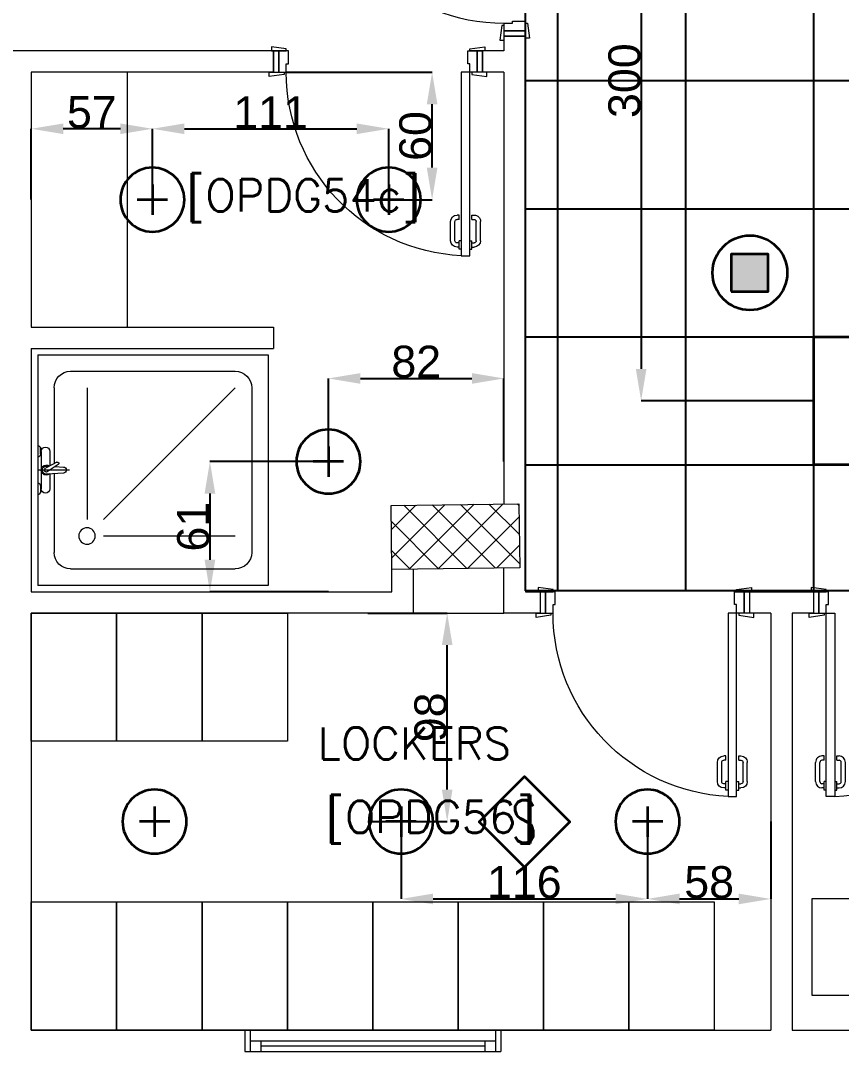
# Model space of a CAD drawing. Header units: inches. Extents: x -12418 to 57169, y -29325 to 19878.
# Drawn here: x 17883 to 21729, y -947 to 3881 of the extents above; entities that cross this region are included whole.
import ezdxf
from ezdxf.enums import TextEntityAlignment as Align

# ---------------------------------------------------------------- set-up
doc = ezdxf.new("R2010")
doc.units = ezdxf.units.IN
doc.header["$LTSCALE"] = 25
doc.header["$MEASUREMENT"] = 0
doc.header["$PDMODE"] = 3
doc.layers.get('0').update_dxf_attribs({"color": 8})
doc.layers.get('Defpoints').update_dxf_attribs({"color": 8})
for name, color, linetype, lineweight in [('00-Ground Floor$0$72_EGR_BASE_TEXT', 252, 'Continuous', 5), ('00-Ground Floor$0$Aluminum', 251, 'Continuous', 5), ('00-Ground Floor$0$C-HYDR-CTCH', 251, 'Continuous', 5), ('00-Ground Floor$0$Hatch', 254, 'Continuous', 5), ('00-Ground Floor$0$LOADING', 253, 'Continuous', 5), ('00-Ground Floor$0$SANIT', 250, 'Continuous', 5), ('00-Ground Floor$0$Walls', 251, 'Continuous', 5), ('00-Ground Floor$0$Wooden Joinery', 251, 'Continuous', 5), ('E-DIM', 6, 'Continuous', 18), ('E-LITE-CIRC-NUMB', 6, 'Continuous', 25), ('E-LITE-CLNG', 150, 'Continuous', 35), ('E-LITE-CLNG @ 100', 150, 'Continuous', 35), ('E-LITE-CTRL', 6, 'Continuous', 25), ('F-ALRM-CLNG @ 100', 33, 'Continuous', 35), ('T-INTC-CLNG @ 100', 33, 'Continuous', 35), ('T-INTC-DEVC-NUMB', 2, 'Continuous', 25)]:
    doc.layers.add(name, color=color, linetype=linetype, lineweight=lineweight)
doc.layers.add('00-Ground Floor$0$False Ceiling', color=251, linetype='Continuous')
doc.layers.add('00-Ground Floor$0$Meubles', color=7, linetype='Continuous', lineweight=5, true_color=0xa6b1d3)
doc.styles.add('00-Ground Floor$0$SIMPLEX', font='SIMPLEX.shx', dxfattribs={"height": 150})
doc.styles.add('DC_Simplex', font='SIMPLEX.shx', dxfattribs={"width": 0.7})
doc.styles.get("Standard").update_dxf_attribs({"font": 'arial.ttf'})
doc.dimstyles.get("Standard").update_dxf_attribs({"dimtxt": 150, "dimasz": 150, "dimexe": 0.18, "dimexo": 0.0625, "dimgap": 1, "dimtad": 1, "dimdec": 0, "dimlfac": 0.1, "dimzin": 0, "dimdsep": 46, "dimtxsty": 'Standard', "dimcen": 0.09, "dimclrd": 256, "dimclrt": 7, "dimadec": 0, "dimazin": 0, "dimtfac": 1, "dimtdec": 0, "dimtofl": 0, "dimtmove": 0, "dimatfit": 3, "dimfxl": 1, "dimtolj": 1, "dimtzin": 0, "dimarcsym": 0})

# ---------------------------------------------------------------- blocks, each defined once
blk = doc.blocks.new('00-Ground Floor$0$A$C72370EFE')
at = {"layer": '00-Ground Floor$0$Wooden Joinery'}
for p, q in [((-0.01, -0.04), (-0.02, -0.04)), ((-0.01, -0.03), (-0.01, -0.07)), ((0, -0.03), (-0.01, -0.03)), ((0.04, -0.03), (0.05, -0.03)), ((0.05, -0.03), (0.05, -0.07)), ((0.05, -0.04), (0.06, -0.04)), ((-0.05, -0.07), (-0.05, -0.16)), ((-0.03, -0.07), (-0.03, -0.16)), ((-0.01, -0.06), (-0.02, -0.06)), ((0, -0.07), (-0.01, -0.07)), ((0.04, -0.07), (0.05, -0.07)), ((0.05, -0.06), (0.06, -0.06)), ((0.07, -0.07), (0.07, -0.16)), ((0.09, -0.07), (0.09, -0.16)), ((-0.01, -0.17), (-0.02, -0.17)), ((-0.01, -0.19), (-0.02, -0.19)), ((-0.01, -0.17), (-0.01, -0.19)), ((0.05, -0.17), (0.06, -0.17)), ((0.05, -0.17), (0.05, -0.19)), ((0.05, -0.19), (0.06, -0.19))]:
    blk.add_line(p, q, dxfattribs=at)
for centre, radius, start, end in [((-0.02, -0.07), 0.03, 90, 180), ((0.06, -0.07), 0.03, 0, 90), ((-0.02, -0.07), 0.01, 90, 180), ((0.06, -0.07), 0.01, 0, 90), ((-0.02, -0.16), 0.03, 180, 270), ((-0.02, -0.16), 0.01, 180, 270), ((0.06, -0.16), 0.01, 270, 0), ((0.06, -0.16), 0.03, 270, 0)]:
    blk.add_arc(centre, radius, start, end, dxfattribs=at)
blk = doc.blocks.new('00-Ground Floor$0$A$C5DAD61B4')
at = {"layer": '00-Ground Floor$0$Wooden Joinery'}
for points in [[(80, 959.1), (80, 969.1), (10, 979.1), (10, 959.1)], [(940, 959.1), (940, 969.1), (1010, 979.1), (1010, 959.1)], [(70, 859.1), (70, 849.1), (0, 839.1), (0, 859.1)], [(120, 859.1), (120, 0), (80, 0), (80, 859.1)], [(950, 859.1), (950, 849.1), (1020, 839.1), (1020, 859.1)]]:
    blk.add_lwpolyline(points, close=True, dxfattribs=at)
for points in [[(45, 859.1), (45, 959.1), (20, 959.1), (20, 859.1), (45, 859.1)], [(45, 859.1), (80, 859.1), (80, 899.1), (90, 899.1), (90, 959.1), (45, 959.1), (45, 859.1)], [(975, 859.1), (940, 859.1), (940, 899.1), (930, 899.1), (930, 959.1), (975, 959.1), (975, 859.1)], [(975, 859.1), (975, 959.1), (1000, 959.1), (1000, 859.1), (975, 859.1)]]:
    blk.add_lwpolyline(points, dxfattribs=at)
blk.add_arc((80, 859.1), 860, 272.666, 0, dxfattribs=at)
at = {"layer": '00-Ground Floor$0$Wooden Joinery', "xscale": 999.9999999998854, "yscale": 999.9999999998854, "zscale": 999.9999999998854, "rotation": 180}
blk.add_blockref('00-Ground Floor$0$A$C72370EFE', (120, 0), dxfattribs=at)
blk = doc.blocks.new('00-Ground Floor$0$SHOWER TRAY 80x80')
at = {"layer": '00-Ground Floor$0$SANIT'}
for p, q in [((0, 0), (0, 0.8)), ((0.8, 0.8), (0, 0.8)), ((0.8, 0), (0.8, 0.8)), ((0.1143, 0.7429), (0.6857, 0.7429)), ((0.0571, 0.4124), (0.0571, 0.6857)), ((0.7429, 0.1143), (0.7429, 0.6857)), ((0.2286, 0.6286), (0.6857, 0.6286)), ((0.1714, 0.1143), (0.1714, 0.5714)), ((0.2286, 0.5714), (0.6857, 0.1143)), ((0.01, 0.455), (0.01, 0.475)), ((0.0163, 0.475), (0.01, 0.475)), ((0.0125, 0.335), (0.0125, 0.465)), ((0.0425, 0.4133), (0.0425, 0.465)), ((0.0125, 0.455), (0.01, 0.455)), ((0.11, 0.4), (0, 0.4)), ((0.0667, 0.3728), (0.0271, 0.3939)), ((0.0895, 0.4105), (0.0316, 0.4139)), ((0.0715, 0.3808), (0.0334, 0.4058)), ((0.0407, 0.3866), (0.0316, 0.3861)), ((0.0425, 0.335), (0.0425, 0.3857)), ((0.0571, 0.1143), (0.0571, 0.3779)), ((0.0608, 0.3878), (0.0895, 0.3895)), ((0.01, 0.345), (0.01, 0.325)), ((0.0125, 0.345), (0.01, 0.345)), ((0.0163, 0.325), (0.01, 0.325)), ((0.1143, 0.0571), (0.6857, 0.0571)), ((0, 0), (0.8, 0))]:
    blk.add_line(p, q, dxfattribs=at)
blk.add_circle((0.1714, 0.6286), 0.0286, dxfattribs=at)
for centre, radius, start, end in [((0.1143, 0.6857), 0.0571, 90, 180), ((0.6857, 0.6857), 0.0571, 360, 90), ((0, 0.475), 0.01, 0, 90), ((0.0275, 0.465), 0.015, 0, 180), ((0, 0.455), 0.01, 270, 0), ((0.03, 0.4), 0.0175, 49.632, 309.2526), ((0.03, 0.4), 0.014, 83.2671, 276.7329), ((0.03, 0.4), 0.00676, 54.0423, 244.5873), ((0.0895, 0.4), 0.0105, 270, 90), ((0.0691, 0.3768), 0.00467, 239.3148, 59.3148), ((0, 0.345), 0.01, 0, 90), ((0, 0.325), 0.01, 270, 0), ((0.0275, 0.335), 0.015, 180, 0), ((0.1143, 0.1143), 0.0571, 180, 270), ((0.6857, 0.1143), 0.0571, 270, 360)]:
    blk.add_arc(centre, radius, start, end, dxfattribs=at)
blk = doc.blocks.new('00-Ground Floor$0$A$C37be4daf')
at = {"layer": '00-Ground Floor$0$Aluminum'}
for p, q in [((1416, 598.2), (216, 598.2)), ((241, 498.2), (241, 598.2)), ((291, 548.2), (291, 598.2)), ((1341, 548.2), (1341, 598.2)), ((1391, 498.2), (1391, 598.2)), ((1391, 548.2), (241, 548.2)), ((291, 573.2), (1341, 573.2)), ((1416, 498.2), (216, 498.2))]:
    blk.add_line(p, q, dxfattribs=at)
at = {"layer": '00-Ground Floor$0$Walls'}
for p, q in [((216, 498.2), (216, 598.2)), ((1416, 498.2), (1416, 598.2))]:
    blk.add_line(p, q, dxfattribs=at)
blk = doc.blocks.new('00-Ground Floor$0$A$Ce9e1c4c3')
at = {"layer": '00-Ground Floor$0$False Ceiling', "color": 254}
for p, q in [((-79752.1, 1209.6, 0), (-79752.1, 9172.6, 0)), ((-69822.1, 1209.6, 0), (-79752.1, 1209.6, 0))]:
    blk.add_line(p, q, dxfattribs=at)
at = {"layer": '00-Ground Floor$0$False Ceiling', "color": 254, "linetype": 'Continuous'}
for p, q in [((-79600, 1209.6), (-79600, 9172.6)), ((-79000, 1209.6), (-79000, 9172.6)), ((-78400, 1209.6), (-78400, 9172.6)), ((-79752.1, 3600), (-69822.1, 3600)), ((-79752.1, 3000), (-69822.1, 3000)), ((-79752.1, 2400), (-69822.1, 2400)), ((-79752.1, 1800), (-69822.1, 1800))]:
    blk.add_line(p, q, dxfattribs=at)
blk = doc.blocks.new('00-Ground Floor')
at = {"layer": '00-Ground Floor$0$Hatch'}
h = blk.add_hatch(dxfattribs=at)
h.set_pattern_fill('ANSI37', color=256, scale=30)
h.set_pattern_definition([(45, (-1981.42, -13099.68), (-67.35192, 67.35192), []), (135, (-1981.42, -13099.68), (-67.35192, -67.35192), [])])
h.paths.add_polyline_path([(48971.2, 8818.2), (48367.3, 8810.1), (48371.2, 8521.7), (48975.1, 8529.8)])
h.paths.add_polyline_path([(41810.5, 8810.5), (41227, 8805), (41207, 8513.7), (41790.5, 8519.1)])
h.paths.add_polyline_path([(27433.5, 8803.1), (26834.4, 8799), (26828.7, 8506), (27427.8, 8510)])
h.paths.add_polyline_path([(34618.7, 8805.3), (34017.5, 8797.8), (34009.3, 8512.1), (34610.5, 8519.6)])
h.paths.add_polyline_path([(20214.3, 8812.4), (19607.8, 8790.5), (19622.4, 8498), (20228.8, 8519.8)])
h.paths.add_polyline_path([(13477.7, 8802), (12255.7, 8825.9), (12249.3, 8529.8), (13471.3, 8505.8)])
h.paths.add_polyline_path([(13491.8, 1601.9), (12276.8, 1586.2), (12263.3, 1293.7), (13478.3, 1309.4)])
h.paths.add_polyline_path([(13465.7, -5591.3), (12262.6, -5607.3), (12256.9, -5900.3), (13460, -5884.3)])
h.paths.add_polyline_path([(13484.2, -12790), (12287.5, -12801.4), (12290.4, -13095.9), (13487, -13084.4)])
h.paths.add_polyline_path([(5849.2, -12787.9), (5245.6, -12791.6), (5256.3, -13077.1), (5859.8, -13073.4)])
h.paths.add_polyline_path([(5833.8, -5589.9), (5236.9, -5588.3), (5236.8, -5889.5), (5833.6, -5891)])
h.paths.add_polyline_path([(5843.6, 1599.7), (5224.3, 1600.9), (5213.7, 1298), (5833, 1296.7)])
h.paths.add_polyline_path([(5820.3, 8779.1), (5219.7, 8793.5), (5216, 8503.9), (5816.7, 8489.4)])
h.paths.add_polyline_path([(-1378.8, 8777.2), (-1981.4, 8799.9), (-1979.5, 8511.6), (-1376.9, 8488.9)])
h.paths.add_polyline_path([(-1371.1, -5601.1), (-1973.1, -5608.1), (-1969.7, -5899.7), (-1367.7, -5892.7)])
h.paths.add_polyline_path([(-1353.5, -12795.7), (-1951.9, -12796.7), (-1947.1, -13097.4), (-1348.7, -13096.4)])
h.paths.add_polyline_path([(20233.2, -12782.5), (19627.5, -12795.4), (19633.2, -13096.6), (20238.9, -13083.7)])
h.paths.add_polyline_path([(20226.6, -5590), (19632.3, -5607.6), (19634.4, -5904.1), (20228.7, -5886.6)])
h.paths.add_polyline_path([(20217.9, 1618), (19619, 1610.4), (19623, 1310.2), (20221.9, 1317.9)])
h.paths.add_polyline_path([(27418.3, 1602.8), (26816.3, 1607.5), (26820.6, 1315.3), (27422.5, 1310.7)])
h.paths.add_polyline_path([(27422, -5579.9), (26818.1, -5597.5), (26831.6, -5897.5), (27431.7, -5876.5)])
h.paths.add_polyline_path([(27438.1, -12795.9), (26834.3, -12789.3), (26831.9, -13075), (27435.7, -13081.6)])
h.paths.add_polyline_path([(34636.6, -12785.4), (34039.3, -12800), (34048.3, -13099.7), (34645.6, -13085.1)])
h.paths.add_polyline_path([(34629.3, -5597.1), (34028, -5595.2), (34029.2, -5892.4), (34630.4, -5894.3)])
h.paths.add_polyline_path([(34592.8, 1606.7), (34012, 1611.4), (34031.7, 1321.6), (34612.5, 1316.9)])
h.paths.add_polyline_path([(41796.2, 1606), (41198.6, 1619.8), (41200.6, 1327.8), (41798.2, 1314.1)])
h.paths.add_polyline_path([(41797.2, -5592.6), (41228.8, -5600.2), (41230.6, -5894.3), (41799, -5886.7)])
h.paths.add_polyline_path([(41834.3, -12789.7), (41229, -12792.4), (41230.4, -13096.9), (41835.6, -13094.3)])
h.paths.add_polyline_path([(49008.5, -12790.2), (48420.5, -12774.1), (48407.3, -13081.4), (48995.3, -13097.4)])
h.paths.add_polyline_path([(48992.7, -5590.8), (48389.5, -5589.7), (48387.5, -5886.2), (48990.7, -5887.3)])
at = {"layer": '00-Ground Floor$0$C-HYDR-CTCH', "flags": 128}
blk.add_lwpolyline([(19619, 1610.4), (20217.9, 1618), (20221.9, 1317.9), (19623, 1310.2), (19619, 1610.4)], dxfattribs=at)
at = {"layer": '00-Ground Floor$0$LOADING', "elevation": 0}
for points in [[(18332.9, 505.7), (17932.9, 505.7), (17932.9, 1105.7), (18332.9, 1105.7)], [(18732.9, 505.7), (18332.9, 505.7), (18332.9, 1105.7), (18732.9, 1105.7)], [(19132.9, 505.7), (18732.9, 505.7), (18732.9, 1105.7), (19132.9, 1105.7)], [(21590.8, -683.3), (22040.8, -683.3), (22040.8, -233.3), (21590.8, -233.3)], [(18332.9, -847.4), (17932.9, -847.4), (17932.9, -247.4), (18332.9, -247.4)], [(18732.9, -847.4), (18332.9, -847.4), (18332.9, -247.4), (18732.9, -247.4)], [(19132.9, -847.4), (18732.9, -847.4), (18732.9, -247.4), (19132.9, -247.4)], [(19532.9, -847.4), (19132.9, -847.4), (19132.9, -247.4), (19532.9, -247.4)], [(19932.9, -847.4), (19532.9, -847.4), (19532.9, -247.4), (19932.9, -247.4)], [(20332.9, -847.4), (19932.9, -847.4), (19932.9, -247.4), (20332.9, -247.4)], [(20732.9, -847.4), (20332.9, -847.4), (20332.9, -247.4), (20732.9, -247.4)], [(21132.9, -847.4), (20732.9, -847.4), (20732.9, -247.4), (21132.9, -247.4)]]:
    blk.add_lwpolyline(points, close=True, dxfattribs=at)
at = {"layer": '00-Ground Floor$0$Meubles'}
for p, q in [((18382.9, 3639.1, 0), (18382.9, 2445.7, 0)), ((19723, 1105.7, 0), (20147.9, 1105.7, 0))]:
    blk.add_line(p, q, dxfattribs=at)
at = {"layer": '00-Ground Floor$0$Walls'}
for p, q in [((20147.9, 3809.1, 0), (20147.9, 3739.1, 0)), ((20147.9, 3809.1, 0), (20247.9, 3809.1, 0)), ((20247.9, 3809.1, 0), (20247.9, 1205.7, 0)), ((19067.9, 3739.1, 0), (17732.9, 3739.1, 0)), ((19067.9, 3639.1, 0), (19067.9, 3739.1, 0)), ((20047.9, 3639.1, 0), (20047.9, 3739.1, 0)), ((20147.9, 3739.1, 0), (20047.9, 3739.1, 0)), ((19067.9, 3639.1, 0), (17932.9, 3639.1, 0)), ((17932.9, 3639.1, 0), (17932.9, 2445.7, 0)), ((20147.9, 3639.1, 0), (20047.9, 3639.1, 0)), ((20147.9, 3639.1, 0), (20147.9, 1617.1, 0)), ((17932.9, 2445.7, 0), (19067.9, 2445.7, 0)), ((19067.9, 2445.7, 0), (19067.9, 2345.7, 0)), ((17932.9, 2345.7, 0), (17932.9, 1205.7, 0)), ((17932.9, 2345.7, 0), (19067.9, 2345.7, 0)), ((19623, 1205.7), (19623, 1310)), ((19723, 1311.3), (19723, 1105.7)), ((20147.9, 1105.7, 0), (20147.9, 1316.9, 0)), ((17932.9, 1205.7, 0), (19623, 1205.7, 0)), ((20247.9, 1205.7, 0), (20317.9, 1205.7, 0)), ((20317.9, 1205.7, 0), (20317.9, 1105.7, 0)), ((21297.9, 1205.7, 0), (21597.9, 1205.7, 0)), ((21297.9, 1205.7, 0), (21297.9, 1105.7, 0)), ((21597.9, 1205.7, 0), (21597.9, 1105.7, 0)), ((19723, 1105.7, 0), (17932.9, 1105.7, 0)), ((17932.9, 1105.7, 0), (17932.9, -847.4, 0)), ((20317.9, 1105.7, 0), (20147.9, 1105.7, 0)), ((21397.9, 1105.7, 0), (21297.9, 1105.7, 0)), ((21397.9, 1105.7, 0), (21397.9, -847.4, 0)), ((21597.9, 1105.7, 0), (21497.9, 1105.7, 0)), ((21497.9, 1105.7, 0), (21497.9, -847.4, 0)), ((17932.9, -847.4, 0), (21397.9, -847.4, 0)), ((21497.9, -847.4, 0), (25427.9, -847.4, 0))]:
    blk.add_line(p, q, dxfattribs=at)
at = {"rotation": 180}
blk.add_blockref('00-Ground Floor$0$A$C37be4daf', (20348.9, -349.2, 0), dxfattribs=at)
at = {"layer": '00-Ground Floor$0$False Ceiling', "color": 254}
blk.add_blockref('00-Ground Floor$0$A$Ce9e1c4c3', (100000, 0), dxfattribs=at)
at = {"layer": '00-Ground Floor$0$SANIT', "xscale": -1350.000000000878, "yscale": 1350.000000000878, "zscale": 1350.000000000878, "rotation": 180}
blk.add_blockref('00-Ground Floor$0$SHOWER TRAY 80x80', (17962.9, 2315.7, 0), dxfattribs=at)
at = {"layer": '00-Ground Floor$0$Wooden Joinery', "rotation": 270}
blk.add_blockref('00-Ground Floor$0$A$C5DAD61B4', (19288.9, 4809.1, 0), dxfattribs=at)
at = {"layer": '00-Ground Floor$0$Wooden Joinery', "xscale": -1}
for p in [(20067.9, 2780.1, 0), (21317.9, 246.6, 0)]:
    blk.add_blockref('00-Ground Floor$0$A$C5DAD61B4', p, dxfattribs=at)
at = {"layer": '00-Ground Floor$0$Wooden Joinery'}
blk.add_blockref('00-Ground Floor$0$A$C5DAD61B4', (21577.9, 246.6, 0), dxfattribs=at)
at = {"layer": '00-Ground Floor$0$72_EGR_BASE_TEXT', "char_height": 150, "attachment_point": 2, "style": '00-Ground Floor$0$SIMPLEX'}
for s, insert in [('[OPDG54c]', (19208.4, 3137.8, 0)), ('LOCKERS', (19727.9, 570.5)), ('[OPDG56]', (19804.5, 226.2, 0))]:
    blk.add_mtext(s, dxfattribs=dict(at, insert=insert))
blk = doc.blocks.new('*U13')
blk.add_lwpolyline([(-300, 300), (-300, -300), (300, -300), (300, 300)], close=True)
blk.add_circle((0, 0), 45)
at = {"layer": 'E-LITE-CIRC-NUMB', "style": 'DC_Simplex', "width": 0.7, "flags": 8}
blk.add_attdef('CIRCUIT', text='', height=200, rotation=0, dxfattribs=at).set_placement((-473.9, 300), align=Align.RIGHT)
at = {"layer": 'E-LITE-CTRL', "style": 'DC_Simplex', "width": 0.7, "flags": 8}
blk.add_attdef('CONTROL', (1118.9, -935), '', height=200, rotation=360, dxfattribs=at)
blk = doc.blocks.new('DC_LT-CL-Point')
for p, q in [((0, -0.711), (0, 0.711)), ((0.711, 0), (-0.711, 0))]:
    blk.add_line(p, q)
blk.add_circle((0, 0), 1.5)
at = {"layer": 'E-LITE-CIRC-NUMB', "style": 'DC_Simplex', "width": 0.7, "flags": 8}
blk.add_attdef('CIRCUIT', text='', height=2, rotation=360, dxfattribs=at).set_placement((-3.364, 1.5), align=Align.RIGHT)
at = {"layer": 'E-LITE-CTRL', "style": 'DC_Simplex', "width": 0.7, "flags": 8}
blk.add_attdef('CONTROL', (3.364, -3.498), '', height=2, rotation=360, dxfattribs=at)
blk = doc.blocks.new('A$C5CF53093')
blk.add_lwpolyline([(0, -212.1), (-212.1, 0), (0, 212.1), (212.1, 0)], close=True)
blk = doc.blocks.new('*U207')
at = {"xscale": 0.01, "yscale": 0.01, "zscale": 0.01}
blk.add_blockref('A$C5CF53093', (0.007, -0.007), dxfattribs=at)
at = {"color": 6, "style": 'DC_Simplex', "width": 0.7, "flags": 8}
blk.add_attdef('TYPE', text='', height=2, rotation=360, dxfattribs=at).set_placement((0, 0), align=Align.MIDDLE_CENTER)
blk = doc.blocks.new('DC_PA-CL-Speaker')
blk.add_hatch(color=256).paths.add_polyline_path([(-0.883, -0.87), (0.865, -0.87), (0.865, 0.878), (-0.883, 0.878)])
blk.add_lwpolyline([(-0.883, -0.87), (0.865, -0.87), (0.865, 0.878), (-0.883, 0.878)], close=True)
blk.add_circle((0, 0), 1.75)
at = {"layer": 'T-INTC-DEVC-NUMB', "style": 'DC_Simplex', "width": 0.7}
blk.add_attdef('DC_CONTROL', (3.364, 2.471), '', height=2, rotation=360, dxfattribs=at)
blk = doc.blocks.new('*D253')
at = {"layer": 'Defpoints', "color": 0, "transparency": 16777216}
for p in [(19607.9, 3374.6), (18500.4, 3042.4, 0), (19607.9, 3042.4, 0)]:
    blk.add_point(p, dxfattribs=at)
at = {"layer": 'E-DIM', "color": 0, "lineweight": -2, "transparency": 16777216}
for p, q in [((18500.4, 3042.5), (18500.4, 3374.8)), ((19607.9, 3042.5), (19607.9, 3374.8))]:
    blk.add_line(p, q, dxfattribs=at)
at = {"layer": 'E-DIM', "lineweight": -2, "transparency": 16777216}
blk.add_line((18650.4, 3374.6), (19457.9, 3374.6), dxfattribs=at)
at = {"layer": 'E-DIM', "transparency": 16777216}
for points in [[(18650.4, 3399.6), (18650.4, 3349.6), (18500.4, 3374.6)], [(19457.9, 3399.6), (19457.9, 3349.6), (19607.9, 3374.6)]]:
    blk.add_solid(points, dxfattribs=at)
at = {"layer": 'E-DIM', "color": 7, "transparency": 16777216, "insert": (19054.2, 3450.9), "char_height": 150, "attachment_point": 5}
blk.add_mtext('\\A1;111', dxfattribs=at)
blk = doc.blocks.new('*D256')
at = {"layer": 'Defpoints', "color": 0, "transparency": 16777216}
for p in [(21600, 5100), (20790.6, 2100), (21600, 2100)]:
    blk.add_point(p, dxfattribs=at)
at = {"layer": 'E-DIM', "color": 0, "lineweight": -2, "transparency": 16777216}
for p, q in [((21599.9, 5100), (20790.4, 5100)), ((21599.9, 2100), (20790.4, 2100))]:
    blk.add_line(p, q, dxfattribs=at)
at = {"layer": 'E-DIM', "lineweight": -2, "transparency": 16777216}
blk.add_line((20790.6, 4950), (20790.6, 2250), dxfattribs=at)
at = {"layer": 'E-DIM', "transparency": 16777216}
for points in [[(20765.6, 4950), (20815.6, 4950), (20790.6, 5100)], [(20765.6, 2250), (20815.6, 2250), (20790.6, 2100)]]:
    blk.add_solid(points, dxfattribs=at)
at = {"layer": 'E-DIM', "color": 7, "transparency": 16777216, "insert": (20713, 3600), "char_height": 150, "attachment_point": 5, "rotation": 90}
blk.add_mtext('\\A1;300', dxfattribs=at)
blk = doc.blocks.new('*D484')
at = {"layer": 'Defpoints', "color": 0, "transparency": 16777216}
for p in [(19665.4, 129.1, 0), (20820.4, 129.1, 0), (20820.4, -233.3)]:
    blk.add_point(p, dxfattribs=at)
at = {"layer": 'E-DIM', "color": 0, "lineweight": -2, "transparency": 16777216}
for p, q in [((19665.4, 129.1), (19665.4, -233.5)), ((20820.4, 129.1), (20820.4, -233.5))]:
    blk.add_line(p, q, dxfattribs=at)
at = {"layer": 'E-DIM', "lineweight": -2, "transparency": 16777216}
blk.add_line((19815.4, -233.3), (20670.4, -233.3), dxfattribs=at)
at = {"layer": 'E-DIM', "transparency": 16777216}
for points in [[(19815.4, -208.3), (19815.4, -258.3), (19665.4, -233.3)], [(20670.4, -208.3), (20670.4, -258.3), (20820.4, -233.3)]]:
    blk.add_solid(points, dxfattribs=at)
at = {"layer": 'E-DIM', "color": 7, "transparency": 16777216, "insert": (20242.9, -155.7), "char_height": 150, "attachment_point": 5}
blk.add_mtext('\\A1;116', dxfattribs=at)
blk = doc.blocks.new('*D485')
at = {"layer": 'Defpoints', "color": 0, "transparency": 16777216}
for p in [(19510.4, 1105.7, 0), (19881.7, 1105.7), (19510.4, 129.1, 0)]:
    blk.add_point(p, dxfattribs=at)
at = {"layer": 'E-DIM', "color": 0, "lineweight": -2, "transparency": 16777216}
for p, q in [((19510.5, 1105.7), (19881.9, 1105.7)), ((19510.5, 129.1), (19881.9, 129.1))]:
    blk.add_line(p, q, dxfattribs=at)
at = {"layer": 'E-DIM', "lineweight": -2, "transparency": 16777216}
blk.add_line((19881.7, 279.1), (19881.7, 955.7), dxfattribs=at)
at = {"layer": 'E-DIM', "transparency": 16777216}
for points in [[(19856.7, 955.7), (19906.7, 955.7), (19881.7, 1105.7)], [(19856.7, 279.1), (19906.7, 279.1), (19881.7, 129.1)]]:
    blk.add_solid(points, dxfattribs=at)
at = {"layer": 'E-DIM', "color": 7, "transparency": 16777216, "insert": (19804.1, 617.4), "char_height": 150, "attachment_point": 5, "rotation": 90}
blk.add_mtext('\\A1;98', dxfattribs=at)
blk = doc.blocks.new('*D486')
at = {"layer": 'Defpoints', "color": 0, "transparency": 16777216}
for p in [(20820.4, 129.1, 0), (21397.9, 129.1, 0), (21397.9, -233.3)]:
    blk.add_point(p, dxfattribs=at)
at = {"layer": 'E-DIM', "color": 0, "lineweight": -2, "transparency": 16777216}
for p, q in [((20820.4, 129.1), (20820.4, -233.5)), ((21397.9, 129.1), (21397.9, -233.5))]:
    blk.add_line(p, q, dxfattribs=at)
at = {"layer": 'E-DIM', "lineweight": -2, "transparency": 16777216}
blk.add_line((20970.4, -233.3), (21247.9, -233.3), dxfattribs=at)
at = {"layer": 'E-DIM', "transparency": 16777216}
for points in [[(20970.4, -208.3), (20970.4, -258.3), (20820.4, -233.3)], [(21247.9, -208.3), (21247.9, -258.3), (21397.9, -233.3)]]:
    blk.add_solid(points, dxfattribs=at)
at = {"layer": 'E-DIM', "color": 7, "transparency": 16777216, "insert": (21109.2, -155.7), "char_height": 150, "attachment_point": 5}
blk.add_mtext('\\A1;58', dxfattribs=at)
blk = doc.blocks.new('*D493')
at = {"layer": 'Defpoints', "color": 0, "transparency": 16777216}
for p in [(17932.9, 3374.6), (17932.9, 3042.4, 0), (18500.4, 3042.4, 0)]:
    blk.add_point(p, dxfattribs=at)
at = {"layer": 'E-DIM', "color": 0, "lineweight": -2, "transparency": 16777216}
for p, q in [((17932.9, 3042.5), (17932.9, 3374.8)), ((18500.4, 3042.5), (18500.4, 3374.8))]:
    blk.add_line(p, q, dxfattribs=at)
at = {"layer": 'E-DIM', "lineweight": -2, "transparency": 16777216}
blk.add_line((18350.4, 3374.6), (18082.9, 3374.6), dxfattribs=at)
at = {"layer": 'E-DIM', "transparency": 16777216}
for points in [[(18082.9, 3399.6), (18082.9, 3349.6), (17932.9, 3374.6)], [(18350.4, 3399.6), (18350.4, 3349.6), (18500.4, 3374.6)]]:
    blk.add_solid(points, dxfattribs=at)
at = {"layer": 'E-DIM', "color": 7, "transparency": 16777216, "insert": (18216.7, 3451.9), "char_height": 150, "attachment_point": 5}
blk.add_mtext('\\A1;57', dxfattribs=at)
blk = doc.blocks.new('*D494')
at = {"layer": 'Defpoints', "color": 0, "transparency": 16777216}
for p in [(19127.9, 3639.1, 0), (19811.1, 3639.1), (19607.9, 3042.4, 0)]:
    blk.add_point(p, dxfattribs=at)
at = {"layer": 'E-DIM', "color": 0, "lineweight": -2, "transparency": 16777216}
for p, q in [((19128, 3639.1), (19811.3, 3639.1)), ((19608, 3042.4), (19811.3, 3042.4))]:
    blk.add_line(p, q, dxfattribs=at)
at = {"layer": 'E-DIM', "lineweight": -2, "transparency": 16777216}
blk.add_line((19811.1, 3192.4), (19811.1, 3489.1), dxfattribs=at)
at = {"layer": 'E-DIM', "transparency": 16777216}
for points in [[(19786.1, 3489.1), (19836.1, 3489.1), (19811.1, 3639.1)], [(19786.1, 3192.4), (19836.1, 3192.4), (19811.1, 3042.4)]]:
    blk.add_solid(points, dxfattribs=at)
at = {"layer": 'E-DIM', "color": 7, "transparency": 16777216, "insert": (19733.5, 3340.8), "char_height": 150, "attachment_point": 5, "rotation": 90}
blk.add_mtext('\\A1;60', dxfattribs=at)
blk = doc.blocks.new('*D495')
at = {"layer": 'Defpoints', "color": 0, "transparency": 16777216}
for p in [(19325.4, 1815.7, 0), (18770, 1205.7), (19325.4, 1205.7, 0)]:
    blk.add_point(p, dxfattribs=at)
at = {"layer": 'E-DIM', "color": 0, "lineweight": -2, "transparency": 16777216}
for p, q in [((19325.4, 1815.7), (18769.8, 1815.7)), ((19325.4, 1205.7), (18769.8, 1205.7))]:
    blk.add_line(p, q, dxfattribs=at)
at = {"layer": 'E-DIM', "lineweight": -2, "transparency": 16777216}
blk.add_line((18770, 1665.7), (18770, 1355.7), dxfattribs=at)
at = {"layer": 'E-DIM', "transparency": 16777216}
for points in [[(18745, 1665.7), (18795, 1665.7), (18770, 1815.7)], [(18745, 1355.7), (18795, 1355.7), (18770, 1205.7)]]:
    blk.add_solid(points, dxfattribs=at)
at = {"layer": 'E-DIM', "color": 7, "transparency": 16777216, "insert": (18692.4, 1510.7), "char_height": 150, "attachment_point": 5, "rotation": 90}
blk.add_mtext('\\A1;61', dxfattribs=at)
blk = doc.blocks.new('*D496')
at = {"layer": 'Defpoints', "color": 0, "transparency": 16777216}
for p in [(20147.9, 2205), (19325.4, 1815.7, 0), (20147.9, 1815.7, 0)]:
    blk.add_point(p, dxfattribs=at)
at = {"layer": 'E-DIM', "color": 0, "lineweight": -2, "transparency": 16777216}
for p, q in [((19325.4, 1815.7), (19325.4, 2205.2)), ((20147.9, 1815.7), (20147.9, 2205.2))]:
    blk.add_line(p, q, dxfattribs=at)
at = {"layer": 'E-DIM', "lineweight": -2, "transparency": 16777216}
blk.add_line((19475.4, 2205), (19997.9, 2205), dxfattribs=at)
at = {"layer": 'E-DIM', "transparency": 16777216}
for points in [[(19475.4, 2230), (19475.4, 2180), (19325.4, 2205)], [(19997.9, 2230), (19997.9, 2180), (20147.9, 2205)]]:
    blk.add_solid(points, dxfattribs=at)
at = {"layer": 'E-DIM', "color": 7, "transparency": 16777216, "insert": (19736.7, 2282.6), "char_height": 150, "attachment_point": 5}
blk.add_mtext('\\A1;82', dxfattribs=at)

msp = doc.modelspace()

# ---------------------------------------------------------------- block references
msp.add_blockref('00-Ground Floor', (0, 0))
at = {"layer": 'E-LITE-CLNG', "xscale": -1}
msp.add_blockref('*U13', (21900, 2100), dxfattribs=at)
at = {"layer": 'E-LITE-CLNG @ 100', "xscale": -100, "yscale": 100, "zscale": 100, "rotation": 180}
for p in [(18500.4, 3042.4, 0), (19607.9, 3042.4, 0), (19325.4, 1815.7, 0), (18510.4, 129.1, 0), (19665.4, 129.1, 0), (20820.4, 129.1, 0)]:
    msp.add_blockref('DC_LT-CL-Point', p, dxfattribs=at)
at = {"layer": 'F-ALRM-CLNG @ 100', "xscale": 100, "yscale": 100, "zscale": 100}
msp.add_blockref('*U207', (20242.9, 129.1, 0), dxfattribs=at).add_auto_attribs({'TYPE': 'S'})
at = {"layer": 'T-INTC-CLNG @ 100', "xscale": 100, "yscale": 100, "zscale": 100}
msp.add_blockref('DC_PA-CL-Speaker', (21300, 2700), dxfattribs=at)

# ---------------------------------------------------------------- dimensions: what is measured, and where the dimension line sits
at = {"layer": 'E-DIM'}
for base, p1, p2, picture, middle in [((20790.6, 2100), (21600, 5100), (21600, 2100), '*D256', (20713, 3600)), ((19811.1, 3639.1), (19607.9, 3042.4, 0), (19127.9, 3639.1, 0), '*D494', (19733.5, 3340.8)), ((18770, 1205.7), (19325.4, 1815.7, 0), (19325.4, 1205.7, 0), '*D495', (18692.4, 1510.7)), ((19881.7, 1105.7), (19510.4, 129.1, 0), (19510.4, 1105.7, 0), '*D485', (19804.1, 617.4))]:
    dim = msp.add_linear_dim(base=base, p1=p1, p2=p2, angle=90, dimstyle='Standard', dxfattribs=at)
    dim.commit()
    dim.dimension.update_dxf_attribs({"geometry": picture, "text_midpoint": middle})
for base, p1, p2, picture, middle in [((17932.9, 3374.6), (18500.4, 3042.4, 0), (17932.9, 3042.4, 0), '*D493', (18216.7, 3451.9)), ((19607.9, 3374.6), (18500.4, 3042.4, 0), (19607.9, 3042.4, 0), '*D253', (19054.2, 3450.9)), ((20147.9, 2205), (19325.4, 1815.7, 0), (20147.9, 1815.7, 0), '*D496', (19736.7, 2282.6)), ((20820.4287118, -233.2790545), (19665.4287118, 129.1268525, -0.0000006), (20820.4287118, 129.1268525, -0.0000006), '*D484', (20242.9287118, -155.6931064)), ((21397.9, -233.3), (20820.4, 129.1, 0), (21397.9, 129.1, 0), '*D486', (21109.2, -155.7))]:
    dim = msp.add_linear_dim(base=base, p1=p1, p2=p2, dimstyle='Standard', dxfattribs=at)
    dim.commit()
    dim.dimension.update_dxf_attribs({"geometry": picture, "text_midpoint": middle})

doc.saveas('drawing.dxf')
